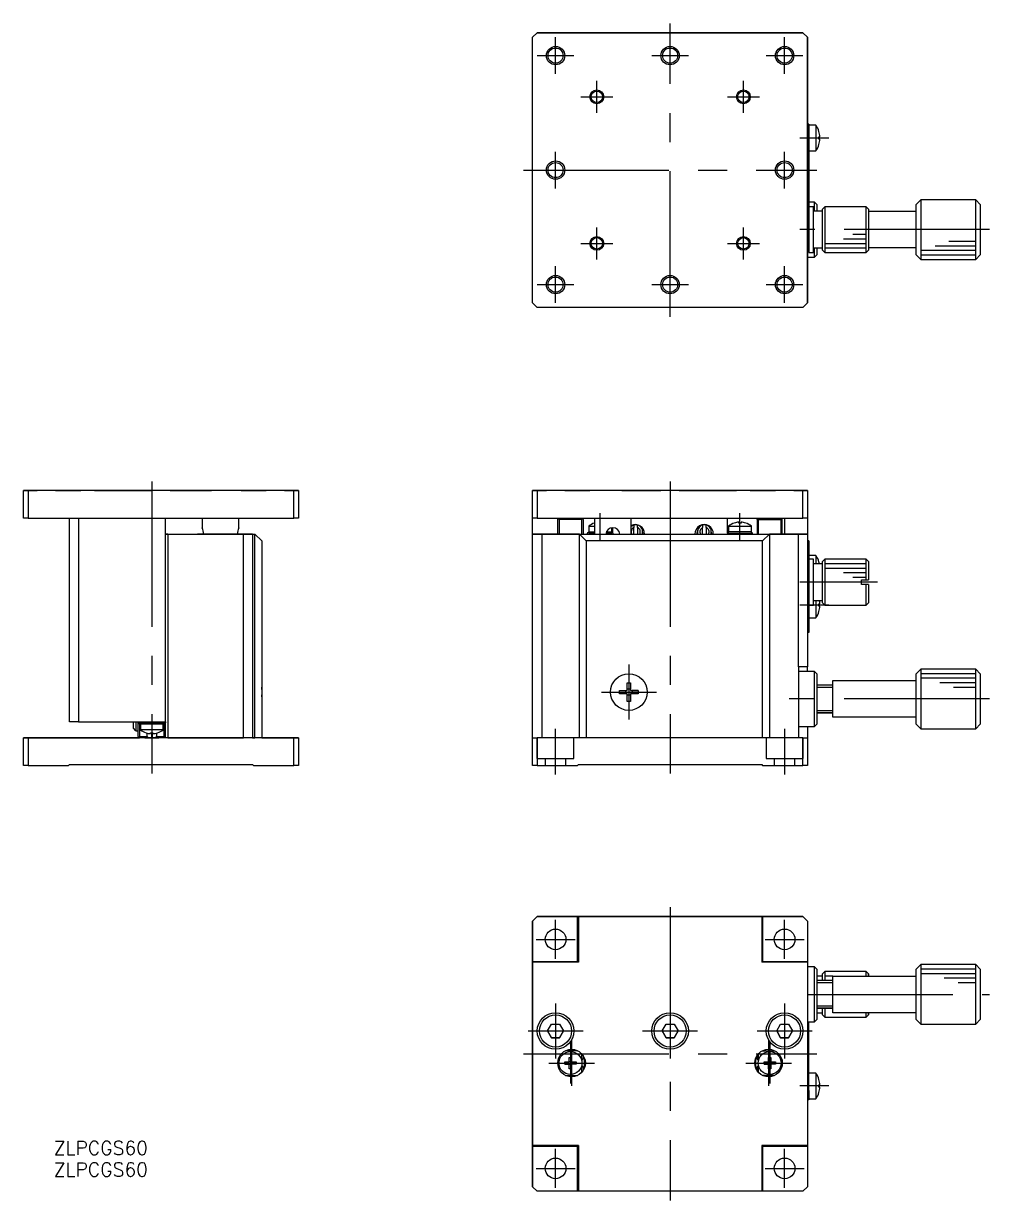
# Model space of a CAD drawing. Extents: x -132 to 305, y -111 to 146.
# Drawn here: x -132.1 to 78.7, y -111 to 146 of the extents above; entities that cross this region are included whole.
import ezdxf

# ---------------------------------------------------------------- set-up
doc = ezdxf.new("R2010")
doc.units = 0
doc.linetypes.add('CENTER', pattern=[50.8, 31.75, -6.35, 6.35, -6.35])
doc.linetypes.add('DASHED', pattern=[19.05, 12.7, -6.35])
doc.layers.get('0').update_dxf_attribs({"linetype": 'CONTINUOUS'})
doc.layers.add('CENTER', color=1, linetype='CENTER')
doc.styles.get("Standard").update_dxf_attribs({"font": 'txt.shx', "height": 3, "bigfont": 'bigfont.shx'})

msp = doc.modelspace()

# ---------------------------------------------------------------- linework, layer by layer
at = {"color": 7, "linetype": 'CONTINUOUS'}
for p, q in [((-20, 143.958761), (-21, 142.958761)), ((38, 143.958761), (-20, 143.958761)), ((-20, 143.958761), (38, 143.958761)), ((38, 143.958761), (39, 142.958761)), ((39, 142.958761), (38, 143.958761)), ((-21, 84.958761), (-21, 142.958761)), ((39, 142.958761), (39, 84.958761)), ((39, 131.958761), (39, 142.958761)), ((39, 112.958761), (39, 131.958761)), ((39.3, 123.958761), (39, 123.958761)), ((39, 123.958761), (39.3, 123.958761)), ((39.3, 123.958761), (39.3, 123.758761)), ((39.3, 123.958761), (39.3, 121.958761)), ((40.842463, 123.758761), (39.3, 123.758761)), ((40.842463, 123.758761), (40.842463, 118.158761)), ((39.3, 121.958761), (39.3, 98.458761)), ((41.493205, 122.3579), (41.499373, 122.360909)), ((41.493205, 122.3579), (41.499373, 122.360909)), ((41.493205, 121.218761), (41.686462, 121.218761)), ((41.493205, 120.698761), (41.493205, 121.218761)), ((41.686462, 120.698761), (41.493205, 120.698761)), ((41.499373, 119.556614), (41.493205, 119.559622)), ((41.499373, 119.556614), (41.493205, 119.559622)), ((39.3, 118.158761), (39.3, 105.958761)), ((39.3, 118.158761), (40.842463, 118.158761)), ((39, 84.958761), (39, 112.958761)), ((40.5, 106.958761), (39.3, 106.958761)), ((40.3, 105.958761), (39.3, 105.958761)), ((40.3, 95.958761), (40.3, 105.958761)), ((40.5, 104.958761), (40.5, 106.958761)), ((41, 106.458761), (40.5, 106.958761)), ((41, 106.458761), (41, 104.958761)), ((42.8, 105.958761), (42.3, 105.458761)), ((42.3, 96.458761), (42.3, 105.458761)), ((42.3, 104.958761), (42.3, 105.458761)), ((42.8, 105.958761), (42.8, 95.958761)), ((50.8, 105.958761), (42.8, 105.958761)), ((50.8, 105.933698), (50.8, 105.958761)), ((51.8, 105.933698), (50.8, 105.933698)), ((51.8, 95.983824), (51.8, 105.933698)), ((52.3, 105.430897), (51.8, 105.933698)), ((52.3, 105.430897), (52.3, 96.486625)), ((63.717491, 107.458761), (62.717491, 106.458761)), ((62.717491, 95.458761), (62.717491, 106.458761)), ((63.717491, 107.458761), (63.717491, 94.458761)), ((75.717491, 107.458761), (63.717491, 107.458761)), ((75.717491, 94.458761), (75.717491, 107.458761)), ((76.717491, 106.458761), (75.717491, 107.458761)), ((76.717491, 106.458761), (76.717491, 95.458761)), ((39.30001, 103.208761), (39.30001, 98.708761)), ((42.3, 104.958761), (40.3, 104.958761)), ((42.3, 96.958761), (42.3, 104.958761)), ((42.3, 96.958761), (42.3, 104.958761)), ((52.3, 104.958761), (62.717491, 104.958761)), ((39.3, 98.458761), (39.3, 96.458761)), ((42.8, 97.958761), (51.8, 97.958761)), ((46.858746, 98.958761), (51.8, 98.958761)), ((48.858746, 99.958761), (51.858746, 99.958761)), ((69.858746, 98.458761), (75.717491, 98.458761)), ((39.3, 96.458761), (39, 96.458761)), ((39.3, 96.458761), (39.3, 95.958761)), ((39.3, 96.458761), (39.3, 95.958761)), ((39.3, 95.958761), (40.3, 95.958761)), ((40.3, 96.958761), (42.3, 96.958761)), ((40.5, 94.958761), (40.5, 96.958761)), ((40.5, 94.958761), (41, 95.458761)), ((41, 96.958761), (41, 95.458761)), ((42.3, 96.458761), (42.3, 96.958761)), ((42.3, 96.458761), (42.8, 95.958761)), ((42.8, 96.958761), (51.8, 96.958761)), ((42.8, 95.958761), (50.8, 95.958761)), ((50.8, 95.958761), (50.8, 95.983824)), ((50.8, 95.983824), (51.8, 95.983824)), ((51.8, 95.983824), (52.3, 96.486625)), ((62.717491, 96.958761), (52.3, 96.958761)), ((62.717491, 95.458761), (63.717491, 94.458761)), ((63.717491, 96.458761), (75.717491, 96.458761)), ((63.717491, 95.458761), (75.717491, 95.458761)), ((66.858746, 97.458761), (75.717491, 97.458761)), ((75.717491, 94.458761), (76.717491, 95.458761)), ((39, 94.958761), (40.5, 94.958761)), ((63.717491, 94.458761), (75.717491, 94.458761)), ((-21, 84.958761), (-20, 83.958761)), ((38, 83.958761), (39, 84.958761)), ((38, 83.958761), (-20, 83.958761)), ((-132.141254, 38), (-132.141254, 44)), ((-131.141254, 44), (-132.141254, 44)), ((-132.141254, 44), (-131.141254, 44)), ((-73.141254, 44), (-131.141254, 44)), ((-131.141254, 44), (-131.141254, 38)), ((-131.141254, 44), (-129.141249, 44)), ((-125.141259, 44), (-119.641249, 44)), ((-119.641249, 44), (-121.141254, 44)), ((-119.641249, 44), (-121.141254, 44)), ((-116.641259, 44), (-104.141249, 44)), ((-113.141254, 44), (-116.641259, 44)), ((-113.141254, 44), (-116.641259, 44)), ((-108.141254, 44), (-116.141254, 44)), ((-108.141254, 44), (-116.141254, 44)), ((-112.141254, 44), (-116.141254, 44)), ((-112.141254, 44), (-116.141254, 44)), ((-108.141254, 44), (-112.141254, 44)), ((-108.141254, 44), (-112.141254, 44)), ((-100.141259, 44), (-91.141249, 44)), ((-84.641259, 44), (-79.141249, 44)), ((-75.141259, 44), (-73.141254, 44)), ((-73.141254, 38), (-73.141254, 44)), ((-73.141254, 44), (-72.141254, 44)), ((-72.141254, 44), (-73.141254, 44)), ((-72.141254, 44), (-72.141254, 38)), ((-21, 38), (-21, 44)), ((-21, 44), (-20, 44)), ((-20, 44), (-21, 44)), ((38, 44), (-20, 44)), ((-20, 44), (-20, 38)), ((-17.999995, 44), (-20, 44)), ((-17.999995, 44), (-20, 44)), ((-20, 44), (-17.999995, 44)), ((-14.000005, 44), (-8.499995, 44)), ((-12, 44), (-14.000005, 44)), ((-12, 44), (-14.000005, 44)), ((-1.500005, 44), (7.000005, 44)), ((7.000005, 44), (5, 44)), ((7.000005, 44), (5, 44)), ((10.999995, 44), (23.500005, 44)), ((13, 44), (10.999995, 44)), ((13, 44), (10.999995, 44)), ((26.499995, 44), (32.000005, 44)), ((32.000005, 44), (30, 44)), ((32.000005, 44), (30, 44)), ((38, 44), (35.999995, 44)), ((35.999995, 44), (38, 44)), ((38, 44), (35.999995, 44)), ((38, 38), (38, 44)), ((38, 44), (39, 44)), ((39, 44), (38, 44)), ((39, 44), (39, 38)), ((-131.141254, 38), (-132.141254, 38)), ((-131.141254, 38), (-120.141254, 38)), ((-122.141254, -6.5), (-122.141254, 38)), ((-120.141254, 38), (-120.141254, -6.5)), ((-120.141254, 38), (-101.141254, 38)), ((-120.141254, 38), (-101.141254, 38)), ((-101.141254, 38), (-73.141254, 38)), ((-101.141254, 28.5), (-101.141254, 38)), ((-93.141254, 38), (-93.141254, 35.849687)), ((-85.141254, 35.849687), (-85.141254, 38)), ((-72.141254, 38), (-73.141254, 38)), ((-21, 34.5), (-21, 38)), ((-20, 38), (-21, 38)), ((-20, 38), (38, 38)), ((-15.5, 34.5), (-15.5, 38)), ((-15.35, 37.85), (-15.5, 37.7)), ((-15.5, 37.7), (-15.35, 37.85)), ((-15.2, 38), (-15.35, 37.85)), ((-15.35, 37.85), (-15.2, 38)), ((-15.2, 37.7), (-15.35, 37.85)), ((-15.2, 37.7), (-15.2, 34.5)), ((-10.3, 37.7), (-15.2, 37.7)), ((-10, 37.7), (-10.3, 38)), ((-10.3, 38), (-10.15, 37.85)), ((-10.15, 37.85), (-10.3, 37.7)), ((-10.3, 34.5), (-10.3, 37.7)), ((-10.15, 37.85), (-10, 37.7)), ((-10, 37.7), (-10, 38)), ((-10, 37.7), (-10, 34.5)), ((-8.75, 36.222499), (-7.5, 36.222499)), ((-8.75, 36.222499), (-8.75, 35)), ((-7.5, 36.89497), (-7.501976, 36.899021)), ((-7.5, 38), (-7.5, 34.5)), ((0.5, 34.5), (0.5, 38)), ((1.1, 36.445684), (1.1, 35.916516)), ((1.9, 35.916516), (1.9, 36.445684)), ((16.1, 36.445684), (16.1, 35.916516)), ((16.9, 35.916516), (16.9, 36.445684)), ((21.5, 34.7), (21.5, 38)), ((21.75, 36.222499), (26.75, 36.222499)), ((21.75, 36.222499), (21.75, 35)), ((23.001767, 36.891348), (22.998024, 36.899021)), ((23.99, 36.891348), (23.99, 37.083065)), ((24.51, 36.891348), (23.99, 36.891348)), ((24.51, 37.083065), (24.51, 36.891348)), ((25.501976, 36.899021), (25.498233, 36.891348)), ((26.75, 35), (26.75, 36.222499)), ((28, 37.7), (28, 38)), ((28, 37.7), (28.3, 38)), ((28.15, 37.85), (28, 37.7)), ((28, 37.7), (28, 34.5)), ((28.3, 38), (28.15, 37.85)), ((28.15, 37.85), (28.3, 37.7)), ((28.3, 34.5), (28.3, 37.7)), ((28.3, 37.7), (33.2, 37.7)), ((33.2, 38), (33.35, 37.85)), ((33.35, 37.85), (33.2, 38)), ((33.2, 37.7), (33.35, 37.85)), ((33.2, 37.7), (33.2, 34.5)), ((33.35, 37.85), (33.5, 37.7)), ((33.5, 37.7), (33.35, 37.85)), ((33.5, 34.5), (33.5, 37.7)), ((34, 38), (34, 34.5)), ((39, 38), (38, 38)), ((39, 38), (39, 34.5)), ((-100.641254, 34.5), (-101.141254, 34.5)), ((-101.141254, 34.5), (-100.641254, 34.5)), ((-100.641254, 34.5), (-100.641254, -10)), ((-100.641254, 34.5), (-84.141254, 34.5)), ((-100.641254, 34.5), (-92.834304, 34.5)), ((-82.141254, 34.5), (-94.141254, 34.5)), ((-94.141254, 34.5), (-92.834304, 34.5)), ((-85.448205, 34.5), (-84.141254, 34.5)), ((-85.448205, 34.5), (-84.141254, 34.5)), ((-84.141254, -10), (-84.141254, 34.5)), ((-84.141254, 34.5), (-82.141254, 34.5)), ((-82.141254, 34.5), (-82.141254, -10)), ((-82.141254, 34.5), (-81.641254, 34.5)), ((-82.141254, 34.5), (-81.641254, 34.5)), ((-81.641254, -10), (-81.641254, 34.5)), ((-80.141254, 33), (-81.641254, 34.5)), ((-81.641254, 34.5), (-80.141254, 33)), ((-21, -10), (-21, 34.5)), ((-10.8, 34.5), (-21, 34.5)), ((-21, 34.5), (-19, 34.5)), ((-19, 34.5), (-19, -10)), ((-19, 34.5), (-10.8, 34.5)), ((-10.8, -10), (-10.8, 34.5)), ((-10.8, 34.5), (30.7, 34.5)), ((-9.3, 33), (-10.8, 34.5)), ((-8.7, 35), (-9, 34.7)), ((-9, 34.7), (-8.85, 34.85)), ((-9, 34.5), (-9, 34.7)), ((-8.85, 34.85), (-8.7, 35)), ((-8.7, 34.7), (-8.85, 34.85)), ((-8.7, 35), (-7.5, 35)), ((-8.660465, 35), (-8.7, 35)), ((-7.5, 34.7), (-8.7, 34.7)), ((-8.7, 34.7), (-8.7, 34.5)), ((-3.8, 34.7), (-4.997336, 34.7)), ((-4.882297, 35), (-3.8, 35)), ((-3.65, 34.85), (-3.8, 35)), ((-3.8, 35), (-3.65, 34.85)), ((-3.65, 34.85), (-3.8, 34.7)), ((-3.8, 34.5), (-3.8, 34.7)), ((-3.75, 35), (-3.75, 35.8293)), ((-3.5, 34.7), (-3.65, 34.85)), ((-3.65, 34.85), (-3.5, 34.7)), ((-3.5, 34.7), (-3.5, 35.849547)), ((-3.5, 34.7), (-3.5, 34.5)), ((1.1, 34.5), (1.1, 35.916516)), ((1.9, 35.916516), (1.9, 34.5)), ((2.995819, 34.888452), (3.029062, 34.499981)), ((16.1, 34.5), (16.1, 35.916516)), ((16.9, 35.916516), (16.9, 34.5)), ((17.995819, 34.888452), (18.029062, 34.499981)), ((21.5, 34.7), (21.65, 34.85)), ((21.65, 34.85), (21.5, 34.7)), ((21.5, 34.7), (21.5, 34.5)), ((21.65, 34.85), (21.8, 35)), ((21.8, 35), (21.65, 34.85)), ((21.65, 34.85), (21.8, 34.7)), ((26.7, 35), (21.8, 35)), ((21.8, 34.7), (26.7, 34.7)), ((21.8, 34.5), (21.8, 34.7)), ((26.660465, 35), (26.7, 35)), ((26.7, 35), (27, 34.7)), ((26.85, 34.85), (26.7, 35)), ((26.7, 34.7), (26.85, 34.85)), ((26.7, 34.7), (26.7, 34.5)), ((27, 34.7), (26.85, 34.85)), ((27, 34.5), (27, 34.7)), ((30.7, 34.5), (29.2, 33)), ((30.7, 34.5), (30.7, -10)), ((30.7, 34.5), (37, 34.5)), ((39, 34.5), (30.7, 34.5)), ((37, 5.5), (37, 34.5)), ((37, 34.5), (39, 34.5)), ((39, 34.5), (39, 26)), ((-80.141254, 33), (-80.141254, -10)), ((-9.3, 33), (-9.3, -10)), ((29.2, 33), (-9.3, 33)), ((29.2, -10), (29.2, 33)), ((39.3, 33), (39, 33)), ((39, 33), (39.3, 33)), ((39.3, 33), (39.3, 31)), ((39.3, 31), (39.3, 26.17945)), ((-101.141254, 26.5), (-101.141254, 28.5)), ((40.842463, 29.8), (39.3, 29.8)), ((40.3, 29), (39.3, 29)), ((40.3, 19), (40.3, 29)), ((40.842463, 29.8), (40.842463, 28)), ((41.493205, 28.39914), (41.499373, 28.402148)), ((42.8, 29), (42.3, 28.5)), ((42.3, 19.5), (42.3, 28.5)), ((42.8, 29), (42.8, 19)), ((51.8, 29), (42.8, 29)), ((52.3, 28.5), (51.8, 29)), ((51.8, 24.5), (51.8, 29)), ((52.3, 28.5), (52.3, 24.5)), ((-101.141254, 26.000005), (-101.141254, 26.5)), ((-101.141254, 25.499995), (-101.141254, 26.000005)), ((39, 26), (39, 5.5)), ((39.3, 26.17945), (39.3, 21.820551)), ((42.3, 28), (40.3, 28)), ((51.8, 28), (42.8, 28)), ((51.8, 27), (42.8, 27)), ((51.8, 26), (46.858746, 26)), ((-101.141254, 22.500005), (-101.141254, 25.499995)), ((51.8, 25), (48.858746, 25)), ((50.8, 23.5), (50.8, 24.5)), ((50.8, 24.5), (51.8, 24.5)), ((51.8, 23.5), (50.8, 23.5)), ((51.8, 24.5), (52.3, 24.5)), ((52.3, 23.5), (51.8, 23.5)), ((51.8, 19), (51.8, 23.5)), ((52.3, 23.5), (52.3, 19.5)), ((-101.141254, 13.5), (-101.141254, 22.500005)), ((39.3, 21.820551), (39.3, 15)), ((39.3, 19), (40.3, 19)), ((40.3, 20), (42.3, 20)), ((40.842463, 20), (40.842463, 16.2)), ((41.493205, 18.74), (41.493205, 19.26)), ((41.493205, 19.26), (41.686462, 19.26)), ((41.686462, 18.74), (41.493205, 18.74)), ((42.3, 19.5), (42.8, 19)), ((42.8, 19), (51.8, 19)), ((51.8, 19), (52.3, 19.5)), ((39.3, 16.2), (40.842463, 16.2)), ((41.499373, 17.597853), (41.493205, 17.600861)), ((-101.141254, 11.5), (-101.141254, 13.5)), ((39.3, 13), (39, 13)), ((39.3, 15), (39.3, 13)), ((-101.141254, 11.000005), (-101.141254, 11.5)), ((-101.141254, -3.5), (-101.141254, 11.000005)), ((37, 5.5), (37, -10)), ((39, 5.5), (37, 5.5)), ((39, 4.5), (39, 5.5)), ((40.5, 4.5), (37, 4.5)), ((40.5, -1.5), (40.5, 4.5)), ((41, 4), (40.5, 4.5)), ((41, 4), (41, -1.5)), ((63.717491, 5), (62.717491, 4)), ((62.717491, -7), (62.717491, 4)), ((63.717491, 5), (63.717491, -8)), ((75.717491, 5), (63.717491, 5)), ((75.717491, 4), (63.717491, 4)), ((75.717491, 3), (63.717491, 3)), ((75.717491, -1.5), (75.717491, 5)), ((76.717491, 4), (75.717491, 5)), ((76.717491, 4), (76.717491, -1.5)), ((-80.141254, 0.36), (-80.061223, 0.36)), ((-2.03543, 0.36), (-0.688029, 0.36)), ((-2.03543, 0.36), (-0.36, 0.36)), ((-2.03543, -0.36), (-2.03543, 0.36)), ((-0.688029, -0.36), (-0.688029, 0.36)), ((-0.688029, 0.36), (-0.36, 0.36)), ((-0.36, 0.36), (-0.36, 2.035431)), ((-0.36, 2.035431), (0.36, 2.035431)), ((-0.36, 0.688029), (0.36, 0.688029)), ((0.36, 2.035431), (0.36, 0.36)), ((0.36, 0.36), (2.035431, 0.36)), ((0.36, 0.36), (0.688029, 0.36)), ((2.035431, 0.36), (0.688029, 0.36)), ((0.688029, 0.36), (0.688029, -0.36)), ((2.035431, 0.36), (2.035431, -0.36)), ((44.507428, 1.5), (41.000019, 1.5)), ((44.507428, -5.5), (44.507428, 2.5)), ((44.507428, 2.5), (62.807428, 2.5)), ((75.717491, 2), (67.858746, 2)), ((75.717491, 1), (70.858746, 1)), ((-80.061223, -0.36), (-80.141254, -0.36)), ((-0.36, -0.36), (-2.03543, -0.36)), ((-0.36, -2.03543), (-0.36, -0.36)), ((0.36, -0.688029), (-0.36, -0.688029)), ((0.36, -2.03543), (-0.36, -2.03543)), ((2.035431, -0.36), (0.36, -0.36)), ((0.36, -0.36), (0.36, -2.03543)), ((40.5, -7.5), (40.5, -1.5)), ((41, -1.5), (41, -7)), ((75.717491, -8), (75.717491, -1.5)), ((76.717491, -1.5), (76.717491, -7)), ((-101.141254, -3.999995), (-101.141254, -3.5)), ((-101.141254, -6.5), (-101.141254, -3.999995)), ((41, -4.5), (44.507428, -4.5)), ((44.507428, -4.500005), (41, -4.500005)), ((-120.141254, -6.5), (-122.141254, -6.5)), ((-120.141254, -6.5), (-101.141254, -6.5)), ((-108.141254, -7.916515), (-108.141254, -6.5)), ((-107.641254, -6.5), (-107.641254, -8.445683)), ((-107.141254, -6.7), (-107.141254, -6.5)), ((-107.141254, -9.7), (-107.141254, -6.7)), ((-107.141254, -6.7), (-106.991254, -6.85)), ((-106.841254, -6.7), (-106.991254, -6.85)), ((-106.991254, -6.85), (-106.841254, -7)), ((-106.841254, -6.5), (-106.841254, -6.7)), ((-106.841254, -6.7), (-101.441254, -6.7)), ((-106.841254, -7), (-106.841254, -9.7)), ((-104.638748, -7), (-106.841254, -7)), ((-106.641254, -7), (-106.641254, -8.222499)), ((-103.643761, -7), (-104.638748, -7)), ((-101.441254, -7), (-103.643761, -7)), ((-101.641254, -8.222499), (-101.641254, -7)), ((-101.441254, -6.7), (-101.441254, -6.5)), ((-101.291254, -6.85), (-101.441254, -6.7)), ((-101.441254, -7), (-101.291254, -6.85)), ((-101.441254, -9.7), (-101.441254, -7)), ((-101.291254, -6.85), (-101.141254, -6.7)), ((-101.141254, -6.5), (-101.141254, -6.7)), ((-101.141254, -10), (-101.141254, -6.7)), ((37, -7.5), (40.5, -7.5)), ((39, -7.5), (39, -10)), ((40.5, -7.5), (41, -7)), ((62.807428, -5.5), (44.507428, -5.5)), ((62.717491, -7), (63.717491, -8)), ((75.717491, -8), (76.717491, -7)), ((-132.141254, -16), (-132.141254, -10)), ((-132.141254, -10), (-131.141254, -10)), ((-131.141254, -10), (-132.141254, -10)), ((-100.641254, -10), (-131.141254, -10)), ((-131.141254, -10), (-107.641254, -10)), ((-131.141254, -10), (-131.141254, -16)), ((-123.141254, -10), (-131.141254, -10)), ((-123.141254, -10), (-131.141254, -10)), ((-127.141254, -10), (-131.141254, -10)), ((-127.141254, -10), (-131.141254, -10)), ((-123.141254, -10), (-127.141254, -10)), ((-123.141254, -10), (-127.141254, -10)), ((-107.641254, -10), (-109.641254, -10)), ((-106.841254, -10), (-109.641254, -10)), ((-107.641254, -10), (-109.641254, -10)), ((-106.841254, -10), (-109.641254, -10)), ((-107.641254, -8.445683), (-108.141254, -7.916515)), ((-107.641254, -8.445683), (-107.641254, -8.5)), ((-107.641254, -8.5), (-107.141254, -8.5)), ((-105.641254, -10), (-107.641254, -10)), ((-107.641254, -10), (-106.841254, -10)), ((-106.841254, -10), (-107.641254, -10)), ((-107.141254, -9.7), (-106.991254, -9.85)), ((-106.841254, -9.7), (-106.991254, -9.85)), ((-106.991254, -9.85), (-106.841254, -10)), ((-106.841254, -9.7), (-105.143856, -9.7)), ((-101.641254, -8.222499), (-106.641254, -8.222499)), ((-105.641254, -10), (-105.808224, -10)), ((-102.641254, -10), (-105.641254, -10)), ((-105.641254, -10), (-102.641254, -10)), ((-105.39323, -8.89902), (-105.389488, -8.891347)), ((-105.143856, -9.7), (-105.143856, -8.963572)), ((-104.843856, -10), (-105.143856, -9.7)), ((-104.401254, -9.083064), (-104.401254, -8.891347)), ((-104.401254, -8.891347), (-103.881254, -8.891347)), ((-104.241254, -8.897886), (-104.241254, -10)), ((-104.041254, -8.897886), (-104.041254, -10)), ((-103.881254, -8.891347), (-103.881254, -9.083064)), ((-103.138652, -9.7), (-103.438652, -10)), ((-103.138652, -8.963572), (-103.138652, -9.7)), ((-103.138652, -9.7), (-101.441254, -9.7)), ((-102.893021, -8.891347), (-102.889279, -8.89902)), ((-100.641254, -10), (-102.641254, -10)), ((-102.474285, -10), (-102.641254, -10)), ((-101.291254, -9.85), (-101.441254, -9.7)), ((-101.441254, -10), (-101.291254, -9.85)), ((-101.141254, -10), (-101.441254, -10)), ((-101.291254, -9.85), (-101.141254, -9.7)), ((-84.141254, -10), (-100.641254, -10)), ((-100.641254, -10), (-84.141254, -10)), ((-73.141254, -10), (-84.141254, -10)), ((-82.141254, -10), (-81.641254, -10)), ((-81.141254, -10), (-81.641254, -10)), ((-73.141254, -10), (-81.141254, -10)), ((-77.141254, -10), (-81.141254, -10)), ((-73.141254, -10), (-80.141254, -10)), ((-80.141254, -10), (-73.141254, -10)), ((-77.141254, -10), (-80.141254, -10)), ((-73.141254, -10), (-77.141254, -10)), ((-73.141254, -10), (-77.141254, -10)), ((-73.141254, -16), (-73.141254, -10)), ((-73.141254, -10), (-72.141254, -10)), ((-72.141254, -10), (-73.141254, -10)), ((-72.141254, -10), (-72.141254, -16)), ((-21, -16), (-21, -10)), ((-21, -10), (-20, -10)), ((38, -10), (-20, -10)), ((-12, -10), (-20, -10)), ((-12, -10), (-20, -10)), ((-20, -10), (-20, -16)), ((38, -10), (30, -10)), ((38, -10), (30, -10)), ((38, -16), (38, -10)), ((38, -10), (39, -10)), ((39, -10), (39, -16)), ((63.717491, -8), (75.717491, -8)), ((-131.141254, -16), (-132.141254, -16)), ((-131.141254, -16), (-122.341254, -16)), ((-122.341254, -16), (-122.141254, -15.8)), ((-122.141254, -15.8), (-82.141254, -15.8)), ((-82.141254, -15.8), (-81.941254, -16)), ((-81.941254, -16), (-73.141254, -16)), ((-72.141254, -16), (-73.141254, -16)), ((-20, -16), (-21, -16)), ((-20, -16), (-11.2, -16)), ((-11.2, -16), (-11, -15.8)), ((-11, -15.8), (29, -15.8)), ((29, -15.8), (29.2, -16)), ((29.2, -16), (38, -16)), ((39, -16), (38, -16)), ((-21, -50), (-20, -49)), ((-20, -49), (-21, -50)), ((-21, -50), (-21, -61)), ((-21, -58.8), (-21, -50)), ((38, -49), (-20, -49)), ((-20, -49), (-11.2, -49)), ((-11.2, -58.8), (-11.2, -49)), ((-11.2, -49), (-11, -49)), ((-11, -49), (29, -49)), ((-11, -49), (-11, -59)), ((29, -49), (29, -59)), ((29, -49), (29.2, -49)), ((29.2, -49), (38, -49)), ((29.2, -49), (29.2, -58.8)), ((39, -50), (38, -49)), ((39, -50), (39, -58.8)), ((-21, -58.8), (-11.2, -58.8)), ((-21, -59), (-21, -58.8)), ((-21, -99), (-21, -59)), ((-11, -59), (-21, -59)), ((-11, -59), (-11.2, -58.8)), ((29.2, -58.8), (29, -59)), ((39, -59), (29, -59)), ((29.2, -58.8), (39, -58.8)), ((39, -58.8), (39, -59)), ((39, -59), (39, -99)), ((-21, -61), (-21, -77.5)), ((40.5, -60), (39, -60)), ((40.5, -72), (40.5, -60)), ((41, -60.5), (40.5, -60)), ((41, -60.5), (41, -63)), ((41, -60.5), (41, -71.5)), ((42.8, -61), (42.3, -61.5)), ((42.3, -63), (42.3, -61.5)), ((42.8, -61), (42.8, -63)), ((50.8, -61), (42.8, -61)), ((50.8, -61.025062), (50.8, -61)), ((50.8, -61.025062), (50.8, -61)), ((51.8, -61.025062), (50.8, -61.025062)), ((51.8, -62), (51.8, -61.025062)), ((52.3, -61.527864), (51.8, -61.025062)), ((52.3, -62), (52.3, -61.527864)), ((52.3, -61.527864), (52.3, -62)), ((63.717491, -59.5), (62.717491, -60.5)), ((62.717491, -71.5), (62.717491, -60.5)), ((63.717491, -59.5), (63.717491, -72.5)), ((75.717491, -59.5), (63.717491, -59.5)), ((75.717491, -60.5), (63.717491, -60.5)), ((75.717491, -61.5), (63.717491, -61.5)), ((75.717491, -72.5), (75.717491, -59.5)), ((76.717491, -60.5), (75.717491, -59.5)), ((76.717491, -60.5), (76.717491, -71.5)), ((42.3, -62), (41, -62)), ((44.507428, -63), (41.000019, -63)), ((44.507428, -62), (42.8, -62)), ((44.507428, -70), (44.507428, -62)), ((44.507428, -62), (62.807428, -62)), ((75.717491, -62.5), (68.858746, -62.5)), ((75.717491, -63.5), (71.858746, -63.5)), ((41, -69), (44.507428, -69)), ((41, -69), (41, -71.5)), ((44.507428, -69.000005), (41, -69.000005)), ((42.3, -70.5), (42.3, -69)), ((42.8, -69), (42.8, -71)), ((40.5, -72), (41, -71.5)), ((41, -70), (42.3, -70)), ((42.3, -70.5), (42.8, -71)), ((42.8, -71), (50.8, -71)), ((62.807428, -70), (44.507428, -70)), ((50.8, -71), (50.8, -70.974937)), ((50.8, -70.974937), (51.8, -70.974937)), ((50.8, -71), (50.8, -70.974937)), ((51.8, -70.974937), (51.8, -70)), ((51.8, -70.974937), (52.3, -70.472135)), ((52.3, -70), (52.3, -70.472135)), ((52.3, -70.472135), (52.3, -70)), ((62.717491, -71.5), (63.717491, -72.5)), ((75.717491, -72.5), (76.717491, -71.5)), ((-17.732051, -74), (-16.866025, -72.5)), ((-17.732051, -74), (-16.866025, -75.5)), ((-16.866025, -75.5), (-17.732051, -74)), ((-16.866025, -72.5), (-15.133974, -72.5)), ((-15.133974, -72.5), (-14.267949, -74)), ((-15.133974, -75.5), (-14.267949, -74)), ((-14.267949, -74), (-15.133974, -75.5)), ((7.267949, -74), (8.133975, -72.5)), ((7.267949, -74), (8.133975, -75.5)), ((8.133975, -75.5), (7.267949, -74)), ((8.133975, -72.5), (9.866026, -72.5)), ((9.866026, -72.5), (10.732051, -74)), ((9.866026, -75.5), (10.732051, -74)), ((10.732051, -74), (9.866026, -75.5)), ((32.267949, -74), (33.133975, -72.5)), ((32.267949, -74), (33.133975, -75.5)), ((33.133975, -75.5), (32.267949, -74)), ((33.133975, -72.5), (34.866026, -72.5)), ((34.866026, -72.5), (35.732051, -74)), ((34.866026, -75.5), (35.732051, -74)), ((35.732051, -74), (34.866026, -75.5)), ((39, -72), (40.5, -72)), ((39.3, -87), (39.3, -72)), ((63.717491, -72.5), (75.717491, -72.5)), ((-16.866025, -75.5), (-15.133974, -75.5)), ((-15.133974, -75.5), (-16.866025, -75.5)), ((8.133975, -75.5), (9.866026, -75.5)), ((9.866026, -75.5), (8.133975, -75.5)), ((33.133975, -75.5), (34.866026, -75.5)), ((34.866026, -75.5), (33.133975, -75.5)), ((-21, -77.5), (-21, -108)), ((-11.19233, -78.3), (-13.80767, -78.3)), ((-10.3, -80.297398), (-10.3, -78.960392)), ((-10, -79.341687), (-10, -79.997398)), ((28, -79.341687), (28, -79.997398)), ((28.3, -80.297398), (28.3, -78.960392)), ((29.19233, -78.3), (31.80767, -78.3)), ((-15.2, -79.69233), (-15.2, -80.502506)), ((-15.2, -81.497493), (-15.2, -82.307669)), ((-13.998233, -80.74), (-13.01, -80.74)), ((-13.998233, -81.26), (-13.998233, -80.74)), ((-13.998233, -81.26), (-13.075761, -81.26)), ((-13.01, -81.26), (-13.998233, -81.26)), ((-13.075761, -81.26), (-13.075761, -80.74)), ((-13.01, -81.26), (-13.075761, -81.26)), ((-13.01, -80.74), (-13.01, -79.751766)), ((-13.01, -79.751766), (-12.49, -79.751766)), ((-13.01, -80.674238), (-12.49, -80.674238)), ((-13.01, -82.248233), (-13.01, -81.26)), ((-12.49, -81.325761), (-13.01, -81.325761)), ((-12.49, -79.751766), (-12.49, -80.674238)), ((-12.49, -79.751766), (-12.49, -80.74)), ((-12.49, -80.674238), (-12.49, -80.74)), ((-12.49, -80.74), (-11.501767, -80.74)), ((-12.49, -81.26), (-12.49, -82.248233)), ((-11.501767, -81.26), (-12.49, -81.26)), ((-12.49, -81.26), (-12.49, -81.325761)), ((-12.424238, -81.26), (-12.49, -81.26)), ((-12.49, -82.248233), (-12.49, -81.325761)), ((-12.424238, -80.74), (-12.424238, -81.26)), ((-11.501767, -81.26), (-12.424238, -81.26)), ((-11.501767, -80.74), (-11.501767, -81.26)), ((-10.339535, -80.336932), (-10.3, -80.297398)), ((-10.3, -81.702601), (-10.339535, -81.663067)), ((-9.73954, -79.825326), (-10.321321, -80.407108)), ((-10.321321, -81.592892), (-9.73954, -82.174673)), ((-10.171751, -81.671751), (-10.308021, -81.535481)), ((-10.3, -80.297398), (-10, -79.997398)), ((-10.3, -83.039607), (-10.3, -81.702601)), ((-10, -82.002601), (-10.3, -81.702601)), ((-9.718804, -82.124699), (-10.171751, -81.671751)), ((-10, -82.002601), (-10, -82.658312)), ((-9.65, -81.936749), (-9.65, -80.06325)), ((-9.65, -80.06325), (-9.65, -81.936749)), ((27.65, -81.936749), (27.65, -80.06325)), ((27.65, -80.06325), (27.65, -81.936749)), ((27.718804, -82.124699), (28.171752, -81.671751)), ((28.321322, -80.407108), (27.73954, -79.825326)), ((27.73954, -82.174673), (28.321322, -81.592892)), ((28.3, -80.297398), (28, -79.997398)), ((28, -82.002601), (28.3, -81.702601)), ((28, -82.002601), (28, -82.658312)), ((28.171752, -81.671751), (28.308022, -81.535481)), ((28.339535, -80.336932), (28.3, -80.297398)), ((28.3, -81.702601), (28.339535, -81.663067)), ((28.3, -83.039607), (28.3, -81.702601)), ((29.501767, -80.74), (30.49, -80.74)), ((29.501767, -81.26), (29.501767, -80.74)), ((29.501767, -81.26), (30.424239, -81.26)), ((30.49, -81.26), (29.501767, -81.26)), ((30.424239, -81.26), (30.424239, -80.74)), ((30.49, -81.26), (30.424239, -81.26)), ((30.49, -79.751766), (31.01, -79.751766)), ((30.49, -80.74), (30.49, -79.751766)), ((30.49, -80.674238), (31.01, -80.674238)), ((30.49, -82.248233), (30.49, -81.26)), ((31.01, -81.325761), (30.49, -81.325761)), ((31.01, -79.751766), (31.01, -80.674238)), ((31.01, -79.751766), (31.01, -80.74)), ((31.01, -80.674238), (31.01, -80.74)), ((31.01, -80.74), (31.998233, -80.74)), ((31.01, -81.26), (31.01, -82.248233)), ((31.075762, -81.26), (31.01, -81.26)), ((31.01, -81.26), (31.01, -81.325761)), ((31.998233, -81.26), (31.01, -81.26)), ((31.01, -82.248233), (31.01, -81.325761)), ((31.075762, -80.74), (31.075762, -81.26)), ((31.998233, -81.26), (31.075762, -81.26)), ((31.998233, -80.74), (31.998233, -81.26)), ((33.2, -79.69233), (33.2, -80.502506)), ((33.2, -81.497493), (33.2, -82.307669)), ((-13.80767, -83.7), (-11.19233, -83.7)), ((-12.49, -82.248233), (-13.01, -82.248233)), ((31.80767, -83.7), (29.19233, -83.7)), ((31.01, -82.248233), (30.49, -82.248233)), ((40.842463, -83.2), (39.3, -83.2)), ((40.842463, -83.2), (40.842463, -88.8)), ((41.493205, -84.60086), (41.499373, -84.597852)), ((39.3, -87), (39.3, -89)), ((41.493205, -86.26), (41.493205, -85.74)), ((41.493205, -85.74), (41.686462, -85.74)), ((41.686462, -86.26), (41.493205, -86.26)), ((39.3, -89), (39, -89)), ((39.3, -88.8), (40.842463, -88.8)), ((41.499373, -87.402147), (41.493205, -87.399139)), ((-11, -99), (-21, -99)), ((-21, -99.2), (-21, -99)), ((-21, -108), (-21, -99.2)), ((-11.2, -99.2), (-21, -99.2)), ((-11.2, -99.2), (-11, -99)), ((-11.2, -109), (-11.2, -99.2)), ((-11, -99), (-11, -109)), ((29, -99), (29, -109)), ((39, -99), (29, -99)), ((29, -99), (29.2, -99.2)), ((29.2, -99.2), (29.2, -109)), ((39, -99.2), (29.2, -99.2)), ((39, -99), (39, -99.2)), ((39, -99.2), (39, -108)), ((-21, -108), (-20, -109)), ((-11.2, -109), (-20, -109)), ((-11, -109), (-11.2, -109)), ((29, -109), (-11, -109)), ((29.2, -109), (29, -109)), ((38, -109), (29.2, -109)), ((38, -109), (39, -108))]:
    msp.add_line(p, q, dxfattribs=at)
at = {"color": 3, "linetype": 'CONTINUOUS'}
for p, q in [((41, 1.1), (44.507428, 1.1)), ((44.507428, -4.1), (41, -4.1)), ((41, -63.4), (44.507428, -63.4)), ((44.507428, -68.6), (41, -68.6))]:
    msp.add_line(p, q, dxfattribs=at)
at = {"color": 3, "linetype": 'DASHED'}
for p, q in [((-20, -14.5), (-20, -10)), ((-12, -14.5), (-12, -10)), ((30, -10), (30, -14.5)), ((38, -10), (38, -14.5)), ((-20, -14.5), (-12, -14.5)), ((-20, -14.5), (-12, -14.5)), ((-18.25, -14.5), (-13.75, -14.5)), ((-18.25, -14.5), (-13.75, -14.5)), ((-18.25, -14.5), (-18.25, -16)), ((-13.75, -16), (-13.75, -14.5)), ((30, -14.5), (38, -14.5)), ((30, -14.5), (38, -14.5)), ((31.75, -14.5), (31.75, -16)), ((36.25, -16), (36.25, -14.5))]:
    msp.add_line(p, q, dxfattribs=at)
at = {"color": 3, "linetype": 'CONTINUOUS'}
for centre, radius in [((-16, 138.958761), 2), ((9, 138.958761), 2), ((34, 138.958761), 2), ((-7, 129.958761), 1.5), ((25, 129.958761), 1.5), ((-16, 113.958761), 2), ((34, 113.958761), 2), ((-7, 97.958761), 1.5), ((25, 97.958761), 1.5), ((-16, 88.958761), 2), ((9, 88.958761), 2), ((34, 88.958761), 2)]:
    msp.add_circle(centre, radius, dxfattribs=at)
at = {"color": 7, "linetype": 'CONTINUOUS'}
for centre, radius in [((-16, 138.958761), 1.65), ((9, 138.958761), 1.65), ((34, 138.958761), 1.65), ((-7, 129.958761), 1.25), ((25, 129.958761), 1.25), ((-16, 113.958761), 1.65), ((34, 113.958761), 1.65), ((-7, 97.958761), 1.25), ((25, 97.958761), 1.25), ((-16, 88.958761), 1.65), ((9, 88.958761), 1.65), ((34, 88.958761), 1.65), ((0, 0), 4), ((-16, -54), 2.25), ((34, -54), 2.25), ((-16, -74), 4), ((-16, -74), 3.5), ((9, -74), 4), ((9, -74), 3.5), ((34, -74), 4), ((34, -74), 3.5), ((-12.5, -81), 3), ((-12.75, -81), 2.5), ((30.5, -81), 3), ((30.75, -81), 2.5), ((-16, -104), 2.25), ((34, -104), 2.25)]:
    msp.add_circle(centre, radius, dxfattribs=at)
for centre, radius, start, end in [((36.7, 120.958761), 5, 16.285843, 34.055798), ((36.7, 120.958761), 4.993235, 2.984767, 16.272555), ((36.7, 120.958761), 5, 325.944202, 343.714157), ((36.7, 120.958761), 4.993235, 343.727445, 357.015233), ((-6.25, 33.1), 4, 108.239752, 128.682187), ((1.430153, 34.558636), 1.999987, 358.319397, 117.724669), ((1.5, 35), 1.5, 105.46601, 131.810315), ((1.5, 35), 1.5, 74.53399, 105.46601), ((1.5, 35), 1.5, 340.528779, 74.53399), ((16.430146, 34.558595), 1.999992, 358.320596, 181.678925), ((16.5, 35), 1.5, 105.46601, 199.471221), ((16.5, 35), 1.5, 74.53399, 105.46601), ((16.5, 35), 1.5, 340.528779, 74.53399), ((24.25, 33.1), 4, 108.239752, 128.682187), ((24.25, 33.1), 3.991541, 93.734762, 108.223205), ((24.25, 33.1), 3.991541, 71.776795, 86.265238), ((24.25, 33.1), 4, 51.317813, 71.760248), ((-97.180476, 34.221216), 4.355256, 3.670797, 21.961366), ((-81.094042, 34.219399), 4.363346, 158.055747, 176.312469), ((1.5, 35), 1, 113.578178, 180), ((1.5, 35), 1, 180, 210), ((1.5, 35), 1, 330, 66.421822), ((16.429659, 34.558855), 1.599512, 150.061338, 182.109228), ((16.5, 35), 1, 113.578178, 210), ((16.5, 35), 1, 330, 66.421822), ((36.7, 27), 5, 16.285843, 34.055798), ((36.7, 27), 4.993235, 11.552804, 16.272555), ((36.7, 19), 4.993235, 343.727445, 357.015233), ((36.7, 19), 4.993235, 2.984767, 11.552804), ((36.7, 19), 5, 325.944202, 343.714157), ((-86.541254, 0), 6.490023, 3.179815, 9.554211), ((-86.541254, 0), 6.490023, 350.445789, 356.820185), ((-104.141254, -5.1), 4, 231.317813, 251.760248), ((-104.141254, -5.1), 3.991541, 251.776795, 266.265238), ((-104.141254, -5.1), 3.991541, 273.734762, 288.223205), ((-104.141254, -5.1), 4, 288.239752, 308.682187), ((36.7, -86), 5, 16.285843, 34.055798), ((36.7, -86), 4.993235, 2.984767, 16.272555), ((36.7, -86), 4.993235, 343.727445, 357.015233), ((36.7, -86), 5, 325.944202, 343.714157)]:
    msp.add_arc(centre, radius, start, end, dxfattribs=at)
at = {"linetype": 'CONTINUOUS'}
msp.add_arc((-3.5, 34.299479), 1.550068, 7.43554703, 172.56668958, dxfattribs=at)
at = {"layer": 'CENTER', "color": 1, "linetype": 'CENTER'}
for p, q in [((9, 81.958761), (9, 145.958761)), ((-16, 134.958761), (-16, 142.958761)), ((34, 134.958761), (34, 142.958761)), ((-20, 138.958761), (-12, 138.958761)), ((5, 138.958761), (13, 138.958761)), ((30, 138.958761), (38, 138.958761)), ((-7, 126.458761), (-7, 133.458761)), ((25, 126.458761), (25, 133.458761)), ((-10.5, 129.958761), (-3.5, 129.958761)), ((21.5, 129.958761), (28.5, 129.958761)), ((43.686462, 120.958761), (37.3, 120.958761)), ((-16, 109.958761), (-16, 117.958761)), ((34, 109.958761), (34, 117.958761)), ((-23, 113.958761), (41, 113.958761)), ((-7, 94.458761), (-7, 101.458761)), ((25, 94.458761), (25, 101.458761)), ((78.717491, 100.958761), (37.3, 100.958761)), ((-10.5, 97.958761), (-3.5, 97.958761)), ((21.5, 97.958761), (28.5, 97.958761)), ((-16, 84.958761), (-16, 92.958761)), ((34, 84.958761), (34, 92.958761)), ((-20, 88.958761), (-12, 88.958761)), ((5, 88.958761), (13, 88.958761)), ((30, 88.958761), (38, 88.958761)), ((-104.141249, 46), (-104.141249, -17.8)), ((9, 46), (9, -17.8)), ((-6.25, 33), (-6.25, 39.083065)), ((24.25, 33), (24.25, 39.083065)), ((54.3, 24), (37.3, 24)), ((43.686462, 19), (37.3, 19)), ((0, 6), (0, -6)), ((-6, 0), (6, 0)), ((78.717491, -1.5), (35, -1.5)), ((-16, -18), (-16, -8)), ((34, -8), (34, -18)), ((9, -47), (9, -111)), ((-16, -58.25), (-16, -49.75)), ((34, -58.25), (34, -49.75)), ((-20.25, -54), (-11.75, -54)), ((29.75, -54), (38.25, -54)), ((39, -66), (78.717491, -66)), ((-16, -68), (-16, -80)), ((9, -68), (9, -80)), ((34, -68), (34, -80)), ((-22, -74), (-10, -74)), ((3, -74), (15, -74)), ((28, -74), (40, -74)), ((-12.75, -76.5), (-12.75, -85.5)), ((-12.5, -76), (-12.5, -86)), ((30.5, -76), (30.5, -86)), ((30.75, -76.5), (30.75, -85.5)), ((-23, -79), (41, -79)), ((-17.5, -81), (-7.5, -81)), ((25.5, -81), (35.5, -81)), ((43.686462, -86), (37.3, -86)), ((-16, -108.25), (-16, -99.75)), ((34, -108.25), (34, -99.75)), ((-20.25, -104), (-11.75, -104)), ((29.75, -104), (38.25, -104))]:
    msp.add_line(p, q, dxfattribs=at)

# ---------------------------------------------------------------- texts
at = {"color": 7, "linetype": 'CONTINUOUS'}
for p in [(-125.551755, -101.046681), (-125.551755, -105.750621)]:
    msp.add_text('ZLPCGS60', height=3, dxfattribs=at).set_placement(p)

doc.saveas('drawing.dxf')
